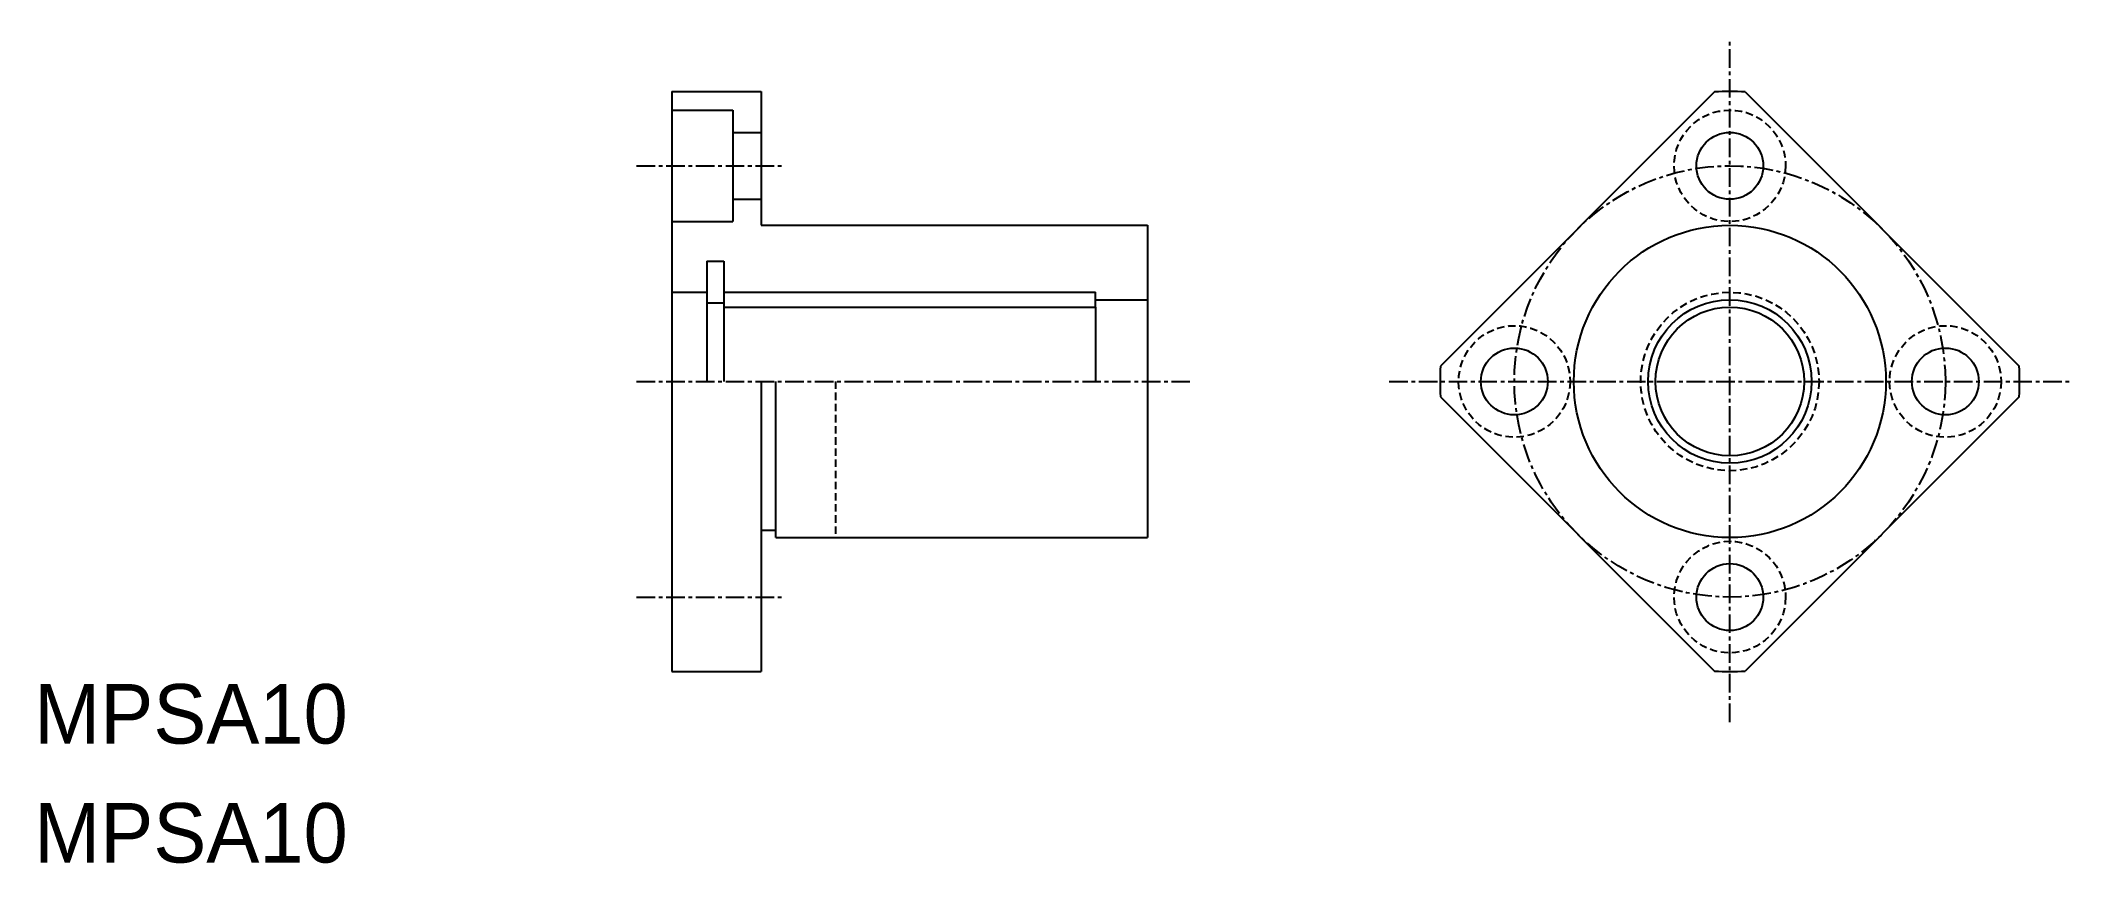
# Model space of a CAD drawing. Extents: x 10 to 147, y 10 to 65.
import ezdxf

# ---------------------------------------------------------------- set-up
doc = ezdxf.new("R2010")
doc.units = 0
doc.linetypes.add('CENTER', pattern=[2, 1.25, -0.25, 0.25, -0.25])
doc.linetypes.add('DASHED', pattern=[0.75, 0.5, -0.25])
doc.layers.get('0').update_dxf_attribs({"linetype": 'CONTINUOUS'})
doc.layers.add('CENTER', color=1, linetype='CENTER')

msp = doc.modelspace()

# ---------------------------------------------------------------- linework, layer by layer
at = {"color": 7, "linetype": 'CONTINUOUS'}
for p, q in [((52.92, 61.85), (52.92, 22.85)), ((52.92, 61.85), (58.92, 61.85)), ((58.92, 61.85), (58.92, 52.85)), ((123.07, 61.83), (104.64, 43.39)), ((125.14, 61.83), (143.58, 43.39)), ((52.92, 60.6), (57.02, 60.6)), ((57.02, 60.6), (57.02, 53.1)), ((57.02, 59.1), (58.92, 59.1)), ((57.02, 54.6), (58.92, 54.6)), ((52.92, 53.1), (57.02, 53.1)), ((58.92, 52.85), (84.92, 52.85)), ((84.92, 52.85), (84.92, 31.85)), ((55.27, 50.45), (55.27, 42.35)), ((55.27, 50.45), (56.42, 50.45)), ((56.42, 50.45), (56.42, 42.35)), ((52.92, 48.35), (55.27, 48.35)), ((56.42, 48.35), (81.42, 48.35)), ((81.42, 47.35), (81.42, 48.35)), ((81.42, 47.85), (84.92, 47.85)), ((55.27, 47.64), (56.42, 47.64)), ((56.42, 47.35), (81.42, 47.35)), ((81.42, 47.35), (81.42, 42.35)), ((58.92, 42.35), (58.92, 22.85)), ((59.92, 31.85), (59.92, 42.35)), ((104.64, 41.32), (123.07, 22.88)), ((143.58, 41.32), (125.14, 22.88)), ((58.92, 32.35), (59.92, 32.35)), ((59.92, 31.85), (84.92, 31.85)), ((52.92, 22.85), (58.92, 22.85))]:
    msp.add_line(p, q, dxfattribs=at)
at = {"color": 3, "linetype": 'DASHED'}
msp.add_line((63.92, 42.35), (63.92, 31.85), dxfattribs=at)
for centre, radius in [((124.11, 56.85), 3.75), ((124.11, 42.35), 6), ((109.61, 42.35), 3.75), ((138.61, 42.35), 3.75), ((124.11, 27.85), 3.75)]:
    msp.add_circle(centre, radius, dxfattribs=at)
at = {"color": 7, "linetype": 'CONTINUOUS'}
for centre, radius in [((124.11, 56.85), 2.25), ((124.11, 42.35), 10.5), ((124.11, 42.35), 5.5), ((124.11, 42.35), 5), ((109.61, 42.35), 2.25), ((138.61, 42.35), 2.25), ((124.11, 27.85), 2.25)]:
    msp.add_circle(centre, radius, dxfattribs=at)
for start, end in [(86.9619, 93.0381), (176.9619, 183.0381), (356.9619, 3.0381), (266.9619, 273.0381)]:
    msp.add_arc((124.11, 42.35), 19.5, start, end, dxfattribs=at)
at = {"layer": 'CENTER', "color": 1, "linetype": 'CENTER'}
for p, q in [((124.11, 19.44), (124.11, 65.27)), ((50.54, 56.85), (60.49, 56.85)), ((50.54, 42.35), (87.78, 42.35)), ((101.19, 42.35), (147.03, 42.35)), ((50.54, 27.85), (60.49, 27.85))]:
    msp.add_line(p, q, dxfattribs=at)
msp.add_circle((124.11, 42.35), 14.5, dxfattribs=at)

# ---------------------------------------------------------------- texts
at = {"color": 7, "linetype": 'CONTINUOUS'}
for p in [(10, 18), (10, 10)]:
    msp.add_text('MPSA10', height=4, dxfattribs=at).set_placement(p)

doc.saveas('drawing.dxf')
